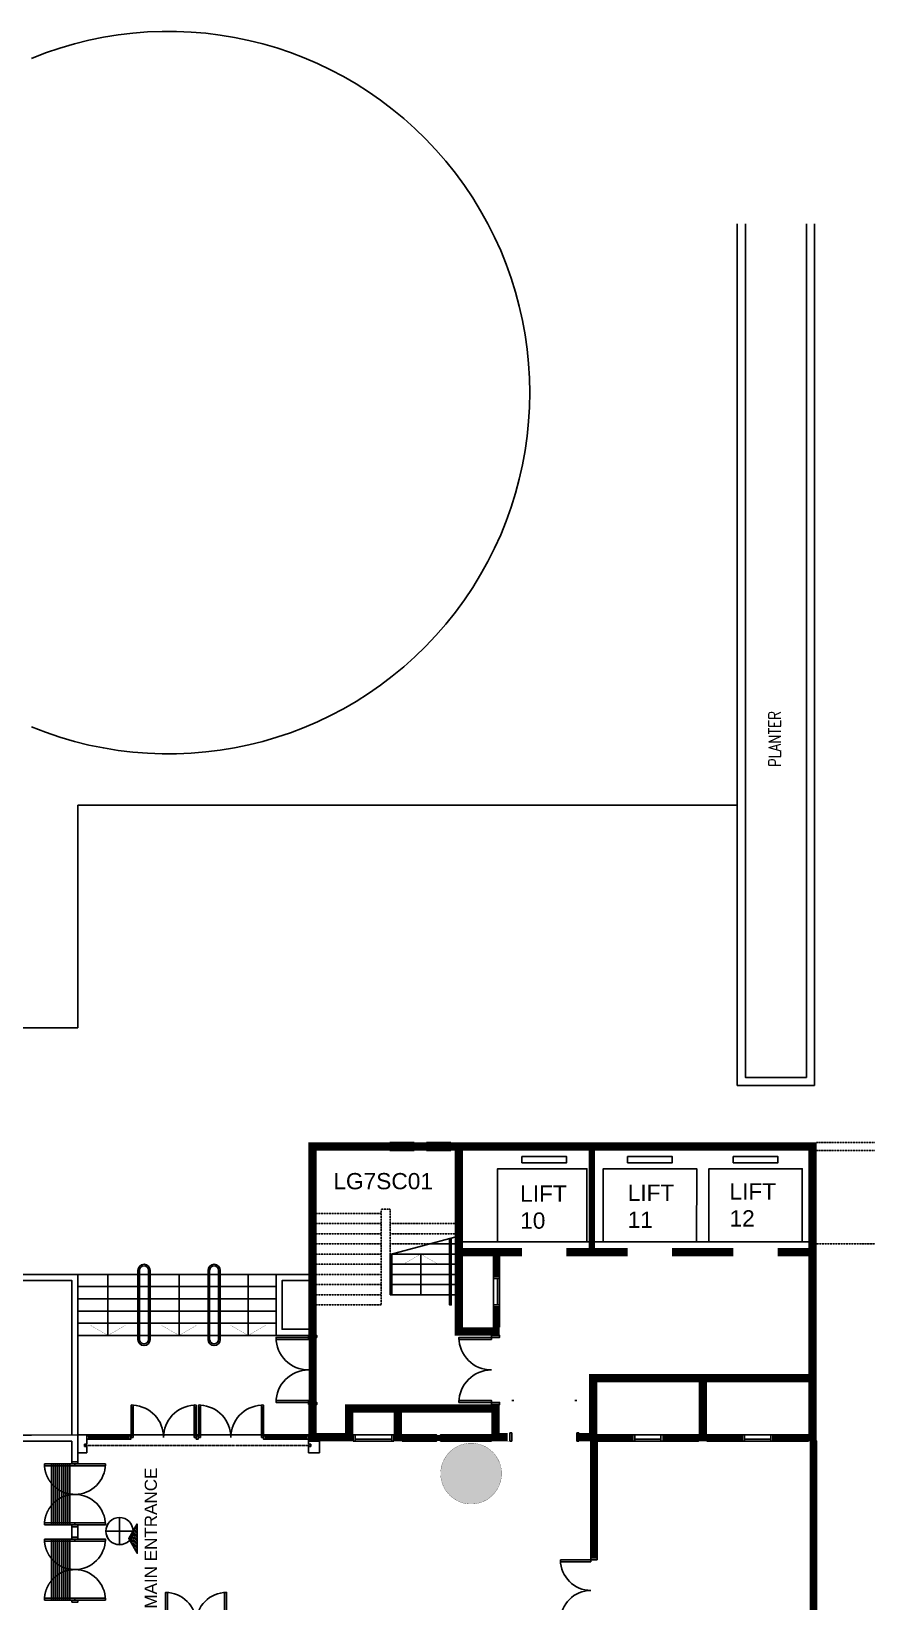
# Model space of a CAD drawing. Header units: millimetres. Extents: x -203861 to 22103, y -44552 to 100121.
# Drawn here: x -28821 to -8267, y 27650 to 66288 of the extents above; entities that cross this region are included whole.
import ezdxf

# ---------------------------------------------------------------- set-up
doc = ezdxf.new("R2010")
doc.units = ezdxf.units.MM
for name, pattern in [('s3097a$0$LG7$0$DASHDOT', [1, 0.5, -0.25, 0, -0.25]), ('s3097a$0$LG7$0$DASHED', [0.75, 0.5, -0.25]), ('s3097a$0$LG7$0$HIDDEN', [0.375, 0.25, -0.125])]:
    doc.linetypes.add(name, pattern=pattern)
for name, color, linetype in [('s2097a$0$LG7$0$20', 1, 'Continuous'), ('s2097a$0$LG7$0$23', 7, 'Continuous'), ('s2097a$0$sand beach', 1, 'Continuous'), ('s3097a$0$Hatch', 8, 'Continuous'), ('s3097a$0$LG7$0$11', 7, 'Continuous'), ('s3097a$0$LG7$0$20', 1, 'Continuous'), ('s3097a$0$LG7$0$22', 7, 'Continuous'), ('s3097a$0$LG7$0$23', 7, 'Continuous'), ('s3097a$0$LG7$0$25', 7, 'Continuous'), ('s3097a$0$LG7$0$30', 7, 'Continuous'), ('s3097a$0$LG7$0$42', 7, 'Continuous'), ('s3097a$0$LG7$0$48', 7, 'Continuous'), ('s3097a$0$LG7$0$NEW-ALU', 3, 'Continuous'), ('s3097a$0$LG7$0$NEW-GLASS', 12, 'Continuous'), ('s3097a$0$LG7$0$REV_STR', 7, 'Continuous'), ('s3097a$0$LP - Built-in Furn (Low) DN', 2, 'Continuous'), ('s3097a$0$ROOM-NO', 4, 'Continuous'), ('s3097a$0$sand beach', 1, 'Continuous'), ('s3097a$0$solid', 8, 'Continuous'), ('s3097a$0$Structure', 2, 'Continuous')]:
    doc.layers.add(name, color=color, linetype=linetype)
doc.styles.add('s3097a$0$BH', font='arial.ttf')
doc.styles.add('s3097a$0$LG7$0$STANDARD', font='SIMPLEX')
doc.styles.add('s3097a$0$Standard', font='arial.ttf')

# ---------------------------------------------------------------- blocks, each defined once
blk = doc.blocks.new('s2097a')
at = {"layer": 'DEFPOINTS', "color": 8}
for p, q in [((-26986.5, 29384), (-26319.8, 29384)), ((-26653.2, 29717.3), (-26653.2, 29050.7))]:
    blk.add_line(p, q, dxfattribs=at)
blk.add_circle((-26653.2, 29384), 333.3, dxfattribs=at)
at = {"layer": 's2097a$0$LG7$0$20', "color": 7}
for p, q in [((-28820.5, 31749.4), (-29465.2, 31749)), ((-29970, 31600.1), (-28820.5, 31600))]:
    blk.add_line(p, q, dxfattribs=at)
at = {"layer": 's2097a$0$LG7$0$23', "color": 8, "linetype": 'Continuous'}
for points in [[(-28820.5, 35700), (-29999.9, 35700)], [(-28820.5, 35550), (-29999.9, 35550)]]:
    blk.add_lwpolyline(points, dxfattribs=at)
at = {"layer": 's2097a$0$sand beach'}
blk.add_line((-33014.1, 41772.4), (-28820.5, 41772.4), dxfattribs=at)
blk = doc.blocks.new('s3097a$0$LG7$0$D1600D')
at = {"layer": 's3097a$0$LG7$0$30', "color": 1, "linetype": 'Continuous'}
for points in [[(0.05, 0.075), (0.1, 0.075), (0.1, 0.825), (0.05, 0.825)], [(1.5, 0.075), (1.55, 0.075), (1.55, 0.825), (1.5, 0.825)], [(0, 0), (0.05, 0), (0.05, 0.15), (0, 0.15)], [(1.6, 0), (1.55, 0), (1.55, 0.15), (1.6, 0.15)]]:
    blk.add_lwpolyline(points, close=True, dxfattribs=at)
at = {"layer": 's3097a$0$LG7$0$30', "color": 1, "linetype": 's3097a$0$LG7$0$HIDDEN', "ltscale": 100}
for points in [[(0.05, -0.675), (0.1, -0.675), (0.1, 0.075), (0.05, 0.075)], [(1.5, -0.675), (1.55, -0.675), (1.55, 0.075), (1.5, 0.075)]]:
    blk.add_lwpolyline(points, close=True, dxfattribs=at)
at = {"layer": 's3097a$0$LG7$0$30', "color": 1, "linetype": 'Continuous'}
for centre, start, end in [((0.05, 0.075), 0, 90), ((1.550003, 0.075), 90, 180)]:
    blk.add_arc(centre, 0.750001, start, end, dxfattribs=at)
at = {"layer": 's3097a$0$LG7$0$30', "color": 1, "linetype": 's3097a$0$LG7$0$HIDDEN', "ltscale": 100}
for centre, start, end in [((0.05, 0.075), 270, 0), ((1.550003, 0.075), 179.999997, 269.999997)]:
    blk.add_arc(centre, 0.750001, start, end, dxfattribs=at)
blk = doc.blocks.new('s3097a$0$LG7$0$D1700A')
at = {"layer": 's3097a$0$LG7$0$30', "color": 14, "linetype": 'Continuous'}
for points in [[(0.05, 0.2), (0.05, 1), (0.1, 1), (0.1, 0.2)], [(1.6, 0.2), (1.6, 1), (1.65, 1), (1.65, 0.2)], [(0, 0.2), (0, 0), (0.05, 0), (0.05, 0.2)], [(1.65, 0.2), (1.65, 0), (1.7, 0), (1.7, 0.2)]]:
    blk.add_lwpolyline(points, close=True, dxfattribs=at)
for centre, start, end in [((0.05, 0.200001), 0, 90), ((1.65001, 0.200001), 90, 180)]:
    blk.add_arc(centre, 0.800005, start, end, dxfattribs=at)
blk = doc.blocks.new('s3097a$0$LG7$0$HAT15')
at = {"layer": 's3097a$0$LG7$0$22', "color": 14, "linetype": 'Continuous'}
for p, q in [((0, 0), (0.15, 0.15)), ((0, 0.15), (0.15, 0))]:
    blk.add_line(p, q, dxfattribs=at)
blk = doc.blocks.new('s3097a$0$LG7$0$D1600B')
at = {"layer": 's3097a$0$LG7$0$30', "color": 14, "linetype": 'Continuous'}
for points in [[(0.05, 0.15), (0.1, 0.15), (0.1, 0.9), (0.05, 0.9)], [(1.5, 0.15), (1.55, 0.15), (1.55, 0.9), (1.5, 0.9)], [(0, 0), (0.05, 0), (0.05, 0.15), (0, 0.15)], [(1.55, 0), (1.6, 0), (1.6, 0.15), (1.55, 0.15)]]:
    blk.add_lwpolyline(points, close=True, dxfattribs=at)
for centre, start, end in [((0.05, 0.15), 0, 90), ((1.550003, 0.15), 90, 180)]:
    blk.add_arc(centre, 0.750001, start, end, dxfattribs=at)
blk = doc.blocks.new('s3097a$0$LG7$0$AP')
at = {"layer": 's3097a$0$LG7$0$30', "color": 8, "linetype": 'Continuous'}
blk.add_line((0.05, 0.05), (0.6, 0.05), dxfattribs=at)
for points in [[(0, 0), (0.65, 0), (0.65, 0.15), (0, 0.15)], [(0.05, 0), (0.6, 0), (0.6, 0.15), (0.05, 0.15)]]:
    blk.add_lwpolyline(points, close=True, dxfattribs=at)
blk = doc.blocks.new('s3097a$0$LG7$0$H300')
at = {"layer": 's3097a$0$LG7$0$22', "color": 8, "linetype": 'Continuous'}
for points in [[(0, 0), (0.15, 0.15), (0.3, 0)], [(0, 0.15), (0.15, 0), (0.3, 0.15)]]:
    blk.add_lwpolyline(points, dxfattribs=at)
blk = doc.blocks.new('s3097a$0$LG7$0$H150')
at = {"layer": 's3097a$0$LG7$0$22', "color": 1, "linetype": 'Continuous'}
for p, q in [((0, 0), (0.15, 0.15)), ((0, 0.15), (0.15, 0))]:
    blk.add_line(p, q, dxfattribs=at)
blk = doc.blocks.new('s3097a')
at = {"layer": 's3097a$0$Hatch'}
h = blk.add_hatch(color=256, dxfattribs=at)
edge = h.paths.add_edge_path()
edge.add_arc((-18000, 30800), 750, 0, 180)
edge.add_arc((-18000, 30800), 750, 180, 360)
at = {"layer": 's3097a$0$LG7$0$20', "linetype": 'Continuous'}
h = blk.add_hatch(dxfattribs=at)
h.set_pattern_fill('ANSI31', color=1, scale=10, angle=-90, style=0)
h.set_pattern_definition([(315, (-639139.013, 1899789.557), (22.4506403, 22.4506403), [])])
h.paths.add_polyline_path([(-26215, 28841), (-26215, 29565), (-26425, 29203)])
at = {"layer": 'DEFPOINTS', "color": 8}
for p, q in [((-26987, 29384), (-26320, 29384)), ((-26653, 29717), (-26653, 29051))]:
    blk.add_line(p, q, dxfattribs=at)
blk.add_circle((-26653, 29384), 333, dxfattribs=at)
at = {"layer": 's3097a$0$LG7$0$11', "color": 14, "linetype": 'Continuous'}
blk.add_line((-18200, 36500), (-9700, 36500), dxfattribs=at)
at = {"layer": 's3097a$0$LG7$0$11', "color": 1, "linetype": 'Continuous'}
blk.add_line((-22000, 31600), (-22000, 31650), dxfattribs=at)
blk.add_line((-22000, 31600), (-22000, 31650), dxfattribs=at)
at = {"layer": 's3097a$0$LG7$0$11', "color": 14, "linetype": 'Continuous', "const_width": 5}
for points in [[(-20000, 38950), (-22000, 38950), (-22000, 34200), (-21800, 34200), (-21800, 38750), (-20000, 38750)], [(-19400, 38750), (-19100, 38750), (-19100, 38950), (-19400, 38950)], [(-13050, 36150), (-11550, 36150), (-11550, 36350), (-13050, 36350)]]:
    blk.add_lwpolyline(points, close=True, dxfattribs=at)
for points in [[(-9500, 38950), (-18500, 38950), (-18500, 38750), (-18400, 38750), (-18400, 34200), (-17300, 34200), (-17300, 34400), (-18200, 34400), (-18200, 36150), (-16750, 36150), (-16750, 36350), (-18200, 36350), (-18200, 38750), (-15080, 38750), (-15080, 36350), (-15650, 36350), (-15650, 36150), (-14150, 36150), (-14150, 36350), (-14955, 36350), (-14955, 38750), (-9700, 38750), (-9700, 36650), (-9670, 36650), (-9670, 36350), (-10450, 36350), (-10450, 36150), (-9700, 36150), (-9700, 33250), (-15100, 33250), (-15100, 31800), (-15350, 31800), (-15350, 31600), (-14900, 31600), (-14900, 33050), (-12400, 33050), (-12400, 31600), (-12200, 31600), (-12200, 33050), (-9700, 33050), (-9700, 31600), (-9500, 31600), (-9500, 38950)], [(-22000, 31600), (-22000, 32500), (-21800, 32500), (-21800, 31800), (-21100, 31800), (-21100, 31800), (-21100, 32500), (-17300, 32500), (-17300, 31800), (-17050, 31800), (-17050, 31600), (-17500, 31600), (-17500, 32300), (-19700, 32300), (-19700, 31600), (-19900, 31600), (-19900, 32300), (-20900, 32300), (-20900, 31600), (-22000, 31600), (-22000, 32500)]]:
    blk.add_lwpolyline(points, dxfattribs=at)
at = {"layer": 's3097a$0$LG7$0$20', "color": 7}
for p, q in [((-27675, 31750), (-28821, 31749)), ((-27675, 31088), (-27675, 31750)), ((-28821, 31600), (-27825, 31600)), ((-27825, 31600), (-27825, 31088)), ((-27825, 31088), (-27675, 31088))]:
    blk.add_line(p, q, dxfattribs=at)
at = {"layer": 's3097a$0$LG7$0$20', "color": 1, "linetype": 'Continuous'}
for p, q in [((-27825, 29488), (-27825, 29238)), ((-27675, 29238), (-27675, 29488))]:
    blk.add_line(p, q, dxfattribs=at)
at = {"layer": 's3097a$0$LG7$0$20', "color": 14, "linetype": 'Continuous'}
blk.add_line((-27825, 29238), (-27675, 29238), dxfattribs=at)
at = {"layer": 's3097a$0$LG7$0$20', "color": 1, "linetype": 'Continuous'}
for points in [[(-17300, 35648), (-17450, 35648), (-17450, 36150), (-17300, 36150)], [(-17300, 34400), (-17450, 34400), (-17450, 34902), (-17300, 34902)], [(-19700, 31600), (-19500, 31600), (-19500, 31750), (-19700, 31750)], [(-18754, 31600), (-17500, 31600), (-17500, 31750), (-18754, 31750)], [(-14900, 31600), (-14023, 31600), (-14023, 31750), (-14900, 31750)], [(-13277, 31600), (-12400, 31600), (-12400, 31750), (-13277, 31750)], [(-12200, 31600), (-11323, 31600), (-11323, 31750), (-12200, 31750)], [(-10577, 31600), (-9700, 31600), (-9700, 31750), (-10577, 31750)]]:
    blk.add_lwpolyline(points, close=True, dxfattribs=at)
at = {"layer": 's3097a$0$LG7$0$20', "color": 14, "linetype": 'Continuous'}
blk.add_lwpolyline([(-9500, 23313), (-9500, 31600), (-9650, 31600), (-9650, 24050)], dxfattribs=at)
blk.add_lwpolyline([(-14900, 31600), (-14900, 28725), (-15050, 28725), (-15050, 31600)], close=True, dxfattribs=at)
at = {"layer": 's3097a$0$LG7$0$20', "color": 1, "linetype": 'Continuous'}
blk.add_lwpolyline([(-26215, 29565), (-26215, 28841), (-26425, 29203), (-26215, 29565)], dxfattribs=at)
at = {"layer": 's3097a$0$LG7$0$23', "color": 14, "linetype": 'Continuous'}
for p, q in [((-20000, 38950), (-19400, 38950)), ((-20000, 38750), (-19400, 38750)), ((-19100, 38950), (-18500, 38950)), ((-19100, 38750), (-18500, 38750))]:
    blk.add_line(p, q, dxfattribs=at)
at = {"layer": 's3097a$0$LG7$0$23', "color": 1}
blk.add_line((-27675, 31750), (-22000, 31750), dxfattribs=at)
at = {"layer": 's3097a$0$LG7$0$23', "color": 1, "linetype": 's3097a$0$LG7$0$DASHED'}
blk.add_line((-27675, 31750), (-22000, 31750), dxfattribs=at)
at = {"layer": 's3097a$0$LG7$0$23', "color": 14, "linetype": 'Continuous'}
for points in [[(-11450, 61550), (-11450, 40350), (-9550, 40350), (-9550, 61550)], [(-11250, 61550), (-11250, 40550), (-9750, 40550), (-9750, 61550)], [(-22000, 35700), (-22800, 35700), (-22800, 34200), (-22000, 34200)], [(-22000, 35550), (-22650, 35550), (-22650, 34350), (-22000, 34350)]]:
    blk.add_lwpolyline(points, dxfattribs=at)
at = {"layer": 's3097a$0$LG7$0$23', "color": 12, "linetype": 's3097a$0$LG7$0$HIDDEN'}
for points in [[(-3750, 61550), (-3750, 36450), (-6550, 36450), (-6550, 38950), (-9500, 38950)], [(-9500, 38750), (-6750, 38750), (-6750, 36450), (-9500, 36450)]]:
    blk.add_lwpolyline(points, dxfattribs=at)
at = {"layer": 's3097a$0$LG7$0$23', "color": 14, "linetype": 'Continuous'}
for points in [[(-20000, 38900), (-19950, 38900), (-19950, 38800), (-20000, 38800)], [(-19950, 38855), (-19450, 38855), (-19450, 38900), (-19950, 38900)], [(-19950, 38800), (-19450, 38800), (-19450, 38845), (-19950, 38845)], [(-19450, 38900), (-19400, 38900), (-19400, 38800), (-19450, 38800)], [(-19100, 38900), (-19050, 38900), (-19050, 38800), (-19100, 38800)], [(-19050, 38855), (-18550, 38855), (-18550, 38900), (-19050, 38900)], [(-19050, 38800), (-18550, 38800), (-18550, 38845), (-19050, 38845)], [(-18550, 38900), (-18500, 38900), (-18500, 38800), (-18550, 38800)]]:
    blk.add_lwpolyline(points, close=True, dxfattribs=at)
at = {"layer": 's3097a$0$LG7$0$23', "color": 8, "linetype": 'Continuous'}
for points in [[(-27675, 31750), (-27675, 35700), (-28821, 35700)], [(-27825, 31750), (-27825, 35550), (-28821, 35550)]]:
    blk.add_lwpolyline(points, dxfattribs=at)
at = {"layer": 's3097a$0$LG7$0$25', "color": 10, "linetype": 's3097a$0$LG7$0$HIDDEN'}
for p, q in [((-20210, 37200), (-21800, 37200)), ((-20210, 34950), (-20210, 37285)), ((-20185, 37310), (-20015, 37310)), ((-19990, 37285), (-19990, 36195)), ((-20210, 36950), (-21800, 36950)), ((-19990, 36950), (-18400, 36950)), ((-20210, 36700), (-21800, 36700)), ((-20210, 36450), (-21800, 36450)), ((-19990, 36700), (-18400, 36700)), ((-19990, 36450), (-19037, 36450)), ((-20210, 36200), (-21800, 36200)), ((-20210, 35950), (-21800, 35950)), ((-20210, 35700), (-21800, 35700)), ((-20210, 35450), (-21800, 35450)), ((-20210, 35200), (-21800, 35200)), ((-20210, 34950), (-21800, 34950))]:
    blk.add_line(p, q, dxfattribs=at)
at = {"layer": 's3097a$0$LG7$0$25', "color": 10, "linetype": 'Continuous'}
for p, q in [((-18400, 36621), (-19990, 36195)), ((-18530, 36450), (-19037, 36450)), ((-18400, 36450), (-18490, 36450)), ((-19990, 35200), (-19990, 36195)), ((-19950, 35200), (-19950, 36206)), ((-19950, 36200), (-18530, 36200)), ((-19950, 35950), (-18530, 35950)), ((-19240, 35200), (-19240, 36200)), ((-18400, 36200), (-18490, 36200)), ((-18400, 35950), (-18490, 35950)), ((-19950, 35700), (-18530, 35700)), ((-18400, 35700), (-18490, 35700)), ((-19990, 35200), (-18530, 35200)), ((-19950, 35450), (-18530, 35450)), ((-18400, 35450), (-18490, 35450)), ((-18400, 35200), (-18490, 35200))]:
    blk.add_line(p, q, dxfattribs=at)
at = {"layer": 's3097a$0$LG7$0$25', "color": 8, "linetype": 'Continuous'}
for p, q in [((-26937, 34200), (-26937, 35700)), ((-26199, 35800), (-26199, 34100)), ((-26159, 35800), (-26159, 34100)), ((-25939, 35800), (-25939, 34100)), ((-25899, 35800), (-25899, 34100))]:
    blk.add_line(p, q, dxfattribs=at)
at = {"layer": 's3097a$0$LG7$0$25', "color": 14, "linetype": 'Continuous'}
for p, q in [((-25187, 34200), (-25187, 35700)), ((-24474, 35800), (-24474, 34100)), ((-24434, 35800), (-24434, 34100)), ((-24214, 35800), (-24214, 34100)), ((-24174, 35800), (-24174, 34100)), ((-23487, 34200), (-23487, 35700))]:
    blk.add_line(p, q, dxfattribs=at)
at = {"layer": 's3097a$0$LG7$0$25', "color": 10, "linetype": 'Continuous'}
blk.add_lwpolyline([(-18490, 36597), (-18490, 34950), (-18530, 34950), (-18530, 36586)], dxfattribs=at)
at = {"layer": 's3097a$0$LG7$0$25', "color": 10, "linetype": 'Continuous', "const_width": 5}
blk.add_lwpolyline([(-19673, 35950), (-19240, 36200), (-18807, 35950)], dxfattribs=at)
at = {"layer": 's3097a$0$LG7$0$25', "color": 8, "linetype": 'Continuous'}
for points in [[(-27675, 35400), (-26199, 35400), (-26199, 35700), (-27675, 35700)], [(-26159, 35400), (-25939, 35400), (-25939, 35700), (-26159, 35700)], [(-25899, 35400), (-24474, 35400), (-24474, 35700), (-25899, 35700)], [(-26199, 35100), (-27675, 35100), (-27675, 34800), (-26199, 34800)], [(-26159, 35100), (-25939, 35100), (-25939, 34800), (-26159, 34800)], [(-25899, 34800), (-24474, 34800), (-24474, 35100), (-25899, 35100)], [(-27675, 34200), (-26199, 34200), (-26199, 34500), (-27675, 34500)], [(-26159, 34500), (-25939, 34500), (-25939, 34200), (-26159, 34200)], [(-25899, 34200), (-24474, 34200), (-24474, 34500), (-25899, 34500)]]:
    blk.add_lwpolyline(points, close=True, dxfattribs=at)
at = {"layer": 's3097a$0$LG7$0$25', "color": 14, "linetype": 'Continuous'}
for points in [[(-24434, 35700), (-24214, 35700), (-24214, 35400), (-24434, 35400)], [(-24174, 35400), (-22800, 35400), (-22800, 35700), (-24174, 35700)], [(-24214, 35100), (-24434, 35100), (-24434, 34800), (-24214, 34800)], [(-24174, 34800), (-22800, 34800), (-22800, 35100), (-24174, 35100)], [(-24214, 34500), (-24434, 34500), (-24434, 34200), (-24214, 34200)], [(-24174, 34200), (-22800, 34200), (-22800, 34500), (-24174, 34500)]]:
    blk.add_lwpolyline(points, close=True, dxfattribs=at)
at = {"layer": 's3097a$0$LG7$0$25', "color": 8, "linetype": 'Continuous', "const_width": 5}
blk.add_lwpolyline([(-27370, 34450), (-26937, 34200), (-26504, 34450)], dxfattribs=at)
at = {"layer": 's3097a$0$LG7$0$25', "color": 14, "linetype": 'Continuous', "const_width": 5}
for points in [[(-25620, 34450), (-25187, 34200), (-24754, 34450)], [(-23920, 34450), (-23487, 34200), (-23054, 34450)]]:
    blk.add_lwpolyline(points, dxfattribs=at)
at = {"layer": 's3097a$0$LG7$0$25', "color": 10, "linetype": 's3097a$0$LG7$0$HIDDEN'}
for centre, start, end in [((-20185, 37285), 90, 180), ((-20015, 37285), 0, 90)]:
    blk.add_arc(centre, 25, start, end, dxfattribs=at)
at = {"layer": 's3097a$0$LG7$0$25', "color": 8, "linetype": 'Continuous'}
for centre, radius, start, end in [((-26049, 35800), 150, 0, 180), ((-26049, 35800), 110, 0, 180), ((-26049, 34100), 150, 180, 0), ((-26049, 34100), 110, 180, 0)]:
    blk.add_arc(centre, radius, start, end, dxfattribs=at)
at = {"layer": 's3097a$0$LG7$0$25', "color": 14, "linetype": 'Continuous'}
for centre, radius, start, end in [((-24324, 35800), 150, 0, 180), ((-24324, 35800), 110, 0, 180), ((-24324, 34100), 150, 180, 0), ((-24324, 34100), 110, 180, 0)]:
    blk.add_arc(centre, radius, start, end, dxfattribs=at)
at = {"layer": 's3097a$0$LG7$0$30', "color": 1, "linetype": 'Continuous'}
for p, q in [((-17450, 34952), (-17450, 35598)), ((-13973, 31750), (-13327, 31750)), ((-11273, 31750), (-10627, 31750))]:
    blk.add_line(p, q, dxfattribs=at)
at = {"layer": 's3097a$0$LG7$0$30', "color": 14, "linetype": 'Continuous'}
for p, q in [((-17000, 32600), (-16950, 32600)), ((-15400, 32600), (-15450, 32600)), ((-20900, 31750), (-19900, 31750)), ((-17000, 31800), (-17050, 31800)), ((-17050, 31800), (-17050, 31600)), ((-17000, 31600), (-17000, 31800)), ((-15400, 31600), (-15400, 31800)), ((-15400, 31800), (-15350, 31800)), ((-15350, 31800), (-15350, 31600)), ((-17050, 31600), (-17000, 31600)), ((-15350, 31600), (-15400, 31600))]:
    blk.add_line(p, q, dxfattribs=at)
at = {"layer": 's3097a$0$LG7$0$30', "color": 1, "linetype": 'Continuous'}
for points in [[(-17450, 35648), (-17300, 35648), (-17300, 35598), (-17450, 35598)], [(-17300, 35598), (-17350, 35598), (-17350, 34952), (-17300, 34952)], [(-17300, 34902), (-17450, 34902), (-17450, 34952), (-17300, 34952)], [(-14023, 31600), (-13973, 31600), (-13973, 31750), (-14023, 31750)], [(-13327, 31600), (-13277, 31600), (-13277, 31750), (-13327, 31750)], [(-11323, 31600), (-11273, 31600), (-11273, 31750), (-11323, 31750)], [(-10627, 31600), (-10577, 31600), (-10577, 31750), (-10627, 31750)], [(-13973, 31600), (-13327, 31600), (-13327, 31650), (-13973, 31650)], [(-11273, 31600), (-10627, 31600), (-10627, 31650), (-11273, 31650)]]:
    blk.add_lwpolyline(points, close=True, dxfattribs=at)
at = {"layer": 's3097a$0$LG7$0$30', "color": 14, "linetype": 'Continuous'}
for points in [[(-20900, 31600), (-20850, 31600), (-20850, 31750), (-20900, 31750)], [(-19900, 31600), (-19950, 31600), (-19950, 31750), (-19900, 31750)], [(-20850, 31600), (-19950, 31600), (-19950, 31650), (-20850, 31650)]]:
    blk.add_lwpolyline(points, close=True, dxfattribs=at)
at = {"layer": 's3097a$0$LG7$0$42', "color": 14, "linetype": 'Continuous'}
for points in [[(-17350, 36500), (-17349, 38300), (-15150, 38300), (-15150, 36500)], [(-14750, 36500), (-14749, 38300), (-12449, 38300), (-12450, 36500)], [(-12150, 36500), (-12149, 38300), (-9849, 38300), (-9850, 36500)]]:
    blk.add_lwpolyline(points, dxfattribs=at)
for points in [[(-16749, 38450), (-15649, 38450), (-15649, 38600), (-16749, 38600)], [(-14149, 38450), (-13049, 38450), (-13049, 38600), (-14149, 38600)], [(-11549, 38450), (-10449, 38450), (-10449, 38600), (-11549, 38600)]]:
    blk.add_lwpolyline(points, close=True, dxfattribs=at)
at = {"layer": 's3097a$0$LG7$0$NEW-ALU', "color": 1}
for p, q in [((-26368, 32438), (-26368, 32485)), ((-26318, 32485), (-26318, 32438)), ((-24818, 32485), (-24818, 32438)), ((-24768, 32438), (-24768, 32485)), ((-24712, 32438), (-24712, 32485)), ((-24662, 32485), (-24662, 32438)), ((-23162, 32485), (-23162, 32438)), ((-23112, 32438), (-23112, 32485)), ((-26368, 31738), (-26368, 32438)), ((-26318, 32438), (-26368, 32438)), ((-26361, 32438), (-26361, 32426)), ((-26361, 32426), (-26349, 32426)), ((-26349, 32426), (-26349, 32438)), ((-26349, 32438), (-26337, 32438)), ((-26337, 32426), (-26337, 32438)), ((-26325, 32426), (-26337, 32426)), ((-26325, 32438), (-26325, 32426)), ((-26318, 32438), (-26318, 31738)), ((-24818, 32438), (-24768, 32438)), ((-24818, 32438), (-24818, 31738)), ((-24811, 32438), (-24811, 32426)), ((-24811, 32426), (-24799, 32426)), ((-24799, 32426), (-24799, 32438)), ((-24786, 32438), (-24798, 32438)), ((-24787, 32426), (-24787, 32438)), ((-24775, 32426), (-24787, 32426)), ((-24775, 32438), (-24775, 32426)), ((-24768, 31738), (-24768, 32438)), ((-24712, 31738), (-24712, 32438)), ((-24662, 32438), (-24712, 32438)), ((-24705, 32438), (-24705, 32426)), ((-24705, 32426), (-24693, 32426)), ((-24693, 32426), (-24693, 32438)), ((-24693, 32438), (-24681, 32438)), ((-24681, 32426), (-24681, 32438)), ((-24669, 32426), (-24681, 32426)), ((-24669, 32438), (-24669, 32426)), ((-24662, 32438), (-24662, 31738)), ((-23162, 32438), (-23162, 31738)), ((-23162, 32438), (-23112, 32438)), ((-23155, 32438), (-23155, 32426)), ((-23155, 32426), (-23143, 32426)), ((-23143, 32426), (-23143, 32438)), ((-23130, 32438), (-23142, 32438)), ((-23131, 32426), (-23131, 32438)), ((-23119, 32426), (-23131, 32426)), ((-23119, 32438), (-23119, 32426)), ((-23112, 31738), (-23112, 32438)), ((-27410, 31725), (-26421, 31725)), ((-27410, 31694), (-27410, 31706)), ((-27410, 31706), (-27398, 31706)), ((-27410, 31694), (-27410, 31694)), ((-27398, 31694), (-27410, 31694)), ((-27398, 31706), (-27398, 31694)), ((-26433, 31706), (-26421, 31706)), ((-26433, 31694), (-26433, 31706)), ((-26421, 31694), (-26433, 31694)), ((-26433, 31694), (-26433, 31694)), ((-26421, 31706), (-26421, 31694)), ((-26368, 31738), (-26368, 31688)), ((-26318, 31738), (-26368, 31738)), ((-26318, 31688), (-26368, 31688)), ((-26361, 31738), (-26361, 31750)), ((-26361, 31750), (-26349, 31750)), ((-26349, 31750), (-26349, 31738)), ((-26349, 31738), (-26337, 31738)), ((-26337, 31750), (-26337, 31738)), ((-26325, 31750), (-26337, 31750)), ((-26325, 31738), (-26325, 31750)), ((-26318, 31688), (-26318, 31738)), ((-24818, 31738), (-24768, 31738)), ((-24818, 31688), (-24818, 31738)), ((-24818, 31688), (-24768, 31688)), ((-24811, 31738), (-24811, 31750)), ((-24811, 31750), (-24799, 31750)), ((-24799, 31750), (-24799, 31738)), ((-24786, 31738), (-24798, 31738)), ((-24787, 31750), (-24787, 31738)), ((-24775, 31750), (-24787, 31750)), ((-24775, 31738), (-24775, 31750)), ((-24768, 31738), (-24768, 31688)), ((-24712, 31738), (-24712, 31688)), ((-24662, 31738), (-24712, 31738)), ((-24662, 31688), (-24712, 31688)), ((-24705, 31738), (-24705, 31750)), ((-24705, 31750), (-24693, 31750)), ((-24693, 31750), (-24693, 31738)), ((-24693, 31738), (-24681, 31738)), ((-24681, 31750), (-24681, 31738)), ((-24669, 31750), (-24681, 31750)), ((-24669, 31738), (-24669, 31750)), ((-24662, 31688), (-24662, 31738)), ((-23162, 31738), (-23112, 31738)), ((-23162, 31688), (-23162, 31738)), ((-23162, 31688), (-23112, 31688)), ((-23155, 31750), (-23143, 31750)), ((-23155, 31738), (-23155, 31750)), ((-23143, 31750), (-23143, 31738)), ((-23130, 31738), (-23142, 31738)), ((-23131, 31750), (-23131, 31738)), ((-23119, 31750), (-23131, 31750)), ((-23119, 31738), (-23119, 31750)), ((-23112, 31738), (-23112, 31688)), ((-22045, 31725), (-23059, 31725)), ((-23059, 31706), (-23059, 31694)), ((-23047, 31706), (-23059, 31706)), ((-23059, 31694), (-23047, 31694)), ((-23047, 31694), (-23047, 31706)), ((-23047, 31694), (-23047, 31694)), ((-22057, 31706), (-22057, 31694)), ((-22045, 31706), (-22057, 31706)), ((-22057, 31694), (-22045, 31694)), ((-22045, 31694), (-22045, 31706)), ((-22045, 31694), (-22045, 31694)), ((-27410, 31670), (-27410, 31682)), ((-27398, 31682), (-27410, 31682)), ((-27410, 31670), (-27398, 31670)), ((-26421, 31650), (-27410, 31650)), ((-27398, 31670), (-27398, 31682)), ((-26421, 31682), (-26433, 31682)), ((-26433, 31670), (-26433, 31682)), ((-26433, 31670), (-26421, 31670)), ((-26421, 31670), (-26421, 31682)), ((-23059, 31670), (-23059, 31682)), ((-23059, 31682), (-23047, 31682)), ((-23047, 31670), (-23059, 31670)), ((-23059, 31650), (-22045, 31650)), ((-23047, 31670), (-23047, 31682)), ((-22057, 31682), (-22045, 31682)), ((-22057, 31670), (-22057, 31682)), ((-22045, 31670), (-22057, 31670)), ((-22045, 31670), (-22045, 31682))]:
    blk.add_line(p, q, dxfattribs=at)
for points in [[(-27460, 31650), (-27460, 31725), (-27410, 31725), (-27410, 31650)], [(-26421, 31650), (-26421, 31725), (-26371, 31725), (-26371, 31650)], [(-24765, 31650), (-24765, 31725), (-24715, 31725), (-24715, 31650)], [(-23059, 31650), (-23059, 31725), (-23109, 31725), (-23109, 31650)], [(-21995, 31650), (-21995, 31725), (-22045, 31725), (-22045, 31650)]]:
    blk.add_lwpolyline(points, close=True, dxfattribs=at)
for centre, radius, start, end in [((-26343, 32382), 106, 76.3145, 103.6855), ((-26363, 31691), 795, 359.6299, 86.7575), ((-24773, 31691), 795, 93.2425, 180.3701), ((-24793, 32382), 106, 76.3145, 103.6855), ((-24687, 32382), 106, 76.3145, 103.6855), ((-24707, 31691), 795, 359.6299, 86.7575), ((-23117, 31691), 795, 93.2425, 180.3701), ((-23137, 32382), 106, 76.3145, 103.6855)]:
    blk.add_arc(centre, radius, start, end, dxfattribs=at)
at = {"layer": 's3097a$0$LG7$0$NEW-GLASS', "color": 1}
for p, q in [((-26349, 32438), (-26349, 31738)), ((-26337, 32438), (-26337, 31738)), ((-24799, 32438), (-24799, 31738)), ((-24787, 32438), (-24787, 31738)), ((-24693, 32438), (-24693, 31738)), ((-24681, 32438), (-24681, 31738)), ((-23143, 32438), (-23143, 31738)), ((-23131, 32438), (-23131, 31738)), ((-26421, 31694), (-27410, 31694)), ((-23059, 31694), (-22045, 31694)), ((-26421, 31682), (-27410, 31682)), ((-23059, 31682), (-22045, 31682))]:
    blk.add_line(p, q, dxfattribs=at)
at = {"layer": 's3097a$0$LG7$0$REV_STR', "color": 1}
for p, q in [((-27675, 31750), (-27455, 31750)), ((-27455, 31750), (-27455, 31725)), ((-27455, 31310), (-27675, 31310)), ((-27515, 31525), (-27515, 31465)), ((-27455, 31525), (-27515, 31525)), ((-27455, 31465), (-27515, 31465)), ((-27455, 31650), (-27455, 31525)), ((-27455, 31465), (-27455, 31310)), ((-21730, 31600), (-22000, 31600)), ((-22000, 31525), (-22000, 31600)), ((-22000, 31525), (-21940, 31525)), ((-22000, 31465), (-22000, 31310)), ((-22000, 31465), (-21940, 31465)), ((-22000, 31310), (-21730, 31310)), ((-21940, 31525), (-21940, 31465)), ((-21730, 31310), (-21730, 31600))]:
    blk.add_line(p, q, dxfattribs=at)
at = {"layer": 's3097a$0$LG7$0$REV_STR', "color": 1, "linetype": 's3097a$0$LG7$0$DASHDOT'}
blk.add_line((-27515, 31495), (-21940, 31495), dxfattribs=at)
at = {"layer": 's3097a$0$LP - Built-in Furn (Low) DN', "color": 8, "linetype": 'Continuous'}
for p, q in [((-28275, 31038), (-28275, 29538)), ((-28225, 31038), (-28225, 29538)), ((-28175, 31038), (-28175, 29538)), ((-28125, 31038), (-28125, 29538)), ((-28075, 31038), (-28075, 29538)), ((-28025, 31038), (-28025, 29538)), ((-27975, 31038), (-27975, 29538)), ((-27925, 31038), (-27925, 29538)), ((-27875, 31038), (-27875, 29538)), ((-28275, 29188), (-28275, 27688)), ((-28225, 29188), (-28225, 27688)), ((-28175, 29188), (-28175, 27688)), ((-28125, 29188), (-28125, 27688)), ((-28075, 29188), (-28075, 27688)), ((-28025, 29188), (-28025, 27688)), ((-27975, 29188), (-27975, 27688)), ((-27925, 29188), (-27925, 27688)), ((-27875, 29188), (-27875, 27688))]:
    blk.add_line(p, q, dxfattribs=at)
at = {"layer": 's3097a$0$LP - Built-in Furn (Low) DN', "linetype": 'Continuous'}
for points in [[(-27825, 29538), (-28325, 29538), (-28325, 31038), (-27825, 31038)], [(-27825, 27688), (-28325, 27688), (-28325, 29188), (-27825, 29188)]]:
    blk.add_lwpolyline(points, dxfattribs=at)
at = {"layer": 's3097a$0$sand beach'}
for p, q in [((-27675, 41772), (-27675, 47251)), ((-27675, 47251), (-11450, 47251)), ((-28821, 41772), (-27675, 41772))]:
    blk.add_line(p, q, dxfattribs=at)
at = {"layer": 's3097a$0$sand beach', "color": 254}
blk.add_arc((-25446, 57399), 8889, 247.6912, 112.3088, dxfattribs=at)
at = {"layer": 's3097a$0$solid'}
for points, const_width in [([(-21899, 31600), (-21899, 38950)], 200), ([(-18299, 34200), (-18299, 38950)], 200), ([(-9499, 38850), (-21999, 38850)], 200), ([(-15029, 36350), (-15029, 38750)], 150), ([(-9599, 38850), (-9599, 31600)], 200), ([(-16749, 36250), (-18199, 36250)], 200), ([(-15649, 36250), (-14149, 36250)], 200), ([(-13049, 36250), (-11549, 36250)], 200), ([(-10449, 36250), (-9669, 36250)], 200), ([(-17299, 34300), (-18199, 34300)], 200), ([(-15099, 33150), (-9599, 33150)], 200), ([(-14999, 31600), (-14999, 33050)], 200), ([(-12299, 33050), (-12299, 31600)], 200), ([(-17299, 32400), (-21099, 32400)], 200), ([(-20999, 32500), (-20999, 31600)], 200), ([(-19799, 31600), (-19799, 32300)], 200), ([(-17399, 32300), (-17399, 31600)], 200), ([(-21099, 31700), (-21799, 31700)], 200), ([(-17099, 31700), (-17299, 31700)], 200), ([(-15099, 31700), (-15399, 31700)], 200)]:
    blk.add_lwpolyline(points, dxfattribs=dict(at, const_width=const_width))
at = {"layer": 's3097a$0$solid', "linetype": 'Continuous', "const_width": 150}
for points in [[(-17375, 35648), (-17375, 36150)], [(-17375, 34902), (-17375, 34400)], [(-19700, 31675), (-17500, 31675)], [(-14023, 31675), (-14900, 31675)], [(-11323, 31675), (-13277, 31675)], [(-9700, 31675), (-10577, 31675)], [(-14975, 28725), (-14975, 31600)], [(-9575, 23313), (-9575, 31600)]]:
    blk.add_lwpolyline(points, dxfattribs=at)
at = {"layer": 's3097a$0$Structure', "linetype": 'Continuous', "const_width": 5}
blk.add_lwpolyline([(-17250, 30800, 1), (-18750, 30800, 1)], format="xyb", close=True, dxfattribs=at)
at = {"color": 1, "xscale": 999.9980000000214, "yscale": 999.9980000000214, "zscale": 1000, "rotation": 90}
for p in [(-17300, 35648), (-17300, 34602)]:
    blk.add_blockref('s3097a$0$LG7$0$H300', p, dxfattribs=at)
at = {"zscale": 1000}
for name, p, xscale, yscale, rotation in [('s3097a$0$LG7$0$D1700A', (-21800, 32500), 999.9980000000214, 999.9980000000214, 90), ('s3097a$0$LG7$0$D1700A', (-17300, 32500), 999.9980000000214, 999.9980000000214, 90), ('s3097a$0$LG7$0$D1600D', (-27825, 29488), -999.9980000000214, 999.9980000000214, 270), ('s3097a$0$LG7$0$D1600D', (-27825, 29238), 999.9980000000214, 999.9980000000214, 270), ('s3097a$0$LG7$0$D1600B', (-14900, 27125), 999.9940000000643, 999.9940000000643, 90)]:
    blk.add_blockref(name, p, dxfattribs=dict(at, xscale=xscale, yscale=yscale, rotation=rotation))
for name, p, xscale, yscale in [('s3097a$0$LG7$0$H150', (-19650, 31600), 999.9980000001378, 999.9980000001378), ('s3097a$0$LG7$0$AP', (-19500, 31600), 999.9980000001378, 999.9980000001378), ('s3097a$0$LG7$0$H300', (-18750, 31600), 999.9980000001378, 999.9980000001378), ('s3097a$0$LG7$0$H300', (-17800, 31600), 999.9980000001378, 999.9980000001378), ('s3097a$0$LG7$0$HAT15', (-9650, 31300), 999.9980000001378, 999.9980000001378), ('s3097a$0$LG7$0$HAT15', (-9650, 31150), 999.9980000001378, 999.9980000001378), ('s3097a$0$LG7$0$HAT15', (-9650, 31000), 999.9980000001378, 999.9980000001378), ('s3097a$0$LG7$0$HAT15', (-9650, 30850), 999.9980000001378, 999.9980000001378), ('s3097a$0$LG7$0$HAT15', (-9650, 30700), 999.9980000001378, 999.9980000001378), ('s3097a$0$LG7$0$HAT15', (-9650, 30550), 999.9980000001378, 999.9980000001378), ('s3097a$0$LG7$0$HAT15', (-9650, 30400), 999.9980000001378, 999.9980000001378), ('s3097a$0$LG7$0$HAT15', (-9650, 30250), 999.9980000001378, 999.9980000001378), ('s3097a$0$LG7$0$HAT15', (-9650, 30100), 999.9980000001378, 999.9980000001378), ('s3097a$0$LG7$0$HAT15', (-9650, 28100), 999.9980000001378, 999.9980000001378), ('s3097a$0$LG7$0$D1600B', (-25568, 26975), 999.9940000000643, 999.9940000000643), ('s3097a$0$LG7$0$HAT15', (-9650, 27950), 999.9980000001378, 999.9980000001378), ('s3097a$0$LG7$0$HAT15', (-9650, 27800), 999.9980000001378, 999.9980000001378), ('s3097a$0$LG7$0$HAT15', (-9650, 27650), 999.9980000001378, 999.9980000001378)]:
    blk.add_blockref(name, p, dxfattribs=dict(at, xscale=xscale, yscale=yscale))
at = {"color": 1, "xscale": 999.9980000001378, "yscale": 999.9980000001378, "zscale": 1000}
for name, p in [('s3097a$0$LG7$0$H300', (-14900, 31600)), ('s3097a$0$LG7$0$H300', (-14323, 31600)), ('s3097a$0$LG7$0$H300', (-13277, 31600)), ('s3097a$0$LG7$0$H300', (-12700, 31600)), ('s3097a$0$LG7$0$H300', (-12200, 31600)), ('s3097a$0$LG7$0$H300', (-11623, 31600)), ('s3097a$0$LG7$0$H300', (-10577, 31600)), ('s3097a$0$LG7$0$H300', (-10000, 31600)), ('s3097a$0$LG7$0$HAT15', (-9650, 31450))]:
    blk.add_blockref(name, p, dxfattribs=at)
at = {"layer": 's3097a$0$LG7$0$20', "color": 1, "linetype": 'Continuous', "style": 's3097a$0$BH'}
blk.add_text('MAIN ENTRANCE', height=300, rotation=90, dxfattribs=at).set_placement((-25733, 27478))
at = {"layer": 's3097a$0$LG7$0$48', "color": 15, "linetype": 'Continuous', "style": 's3097a$0$LG7$0$STANDARD', "width": 0.8}
blk.add_text('PLANTER', height=300, rotation=90, dxfattribs=at).set_placement((-10376, 48187))
at = {"layer": 's3097a$0$ROOM-NO', "style": 's3097a$0$Standard'}
for s, p in [('LG7SC01', (-21391, 37796)), ('LIFT', (-16793, 37489)), ('LIFT', (-14147, 37509)), ('LIFT', (-11642, 37543)), ('10', (-16793, 36826)), ('11', (-14147, 36847)), ('12', (-11642, 36880))]:
    blk.add_text(s, height=400, dxfattribs=at).set_placement(p)

msp = doc.modelspace()

# ---------------------------------------------------------------- block references
for name in ['s2097a', 's3097a']:
    msp.add_blockref(name, (0, 0))

doc.saveas('drawing.dxf')
